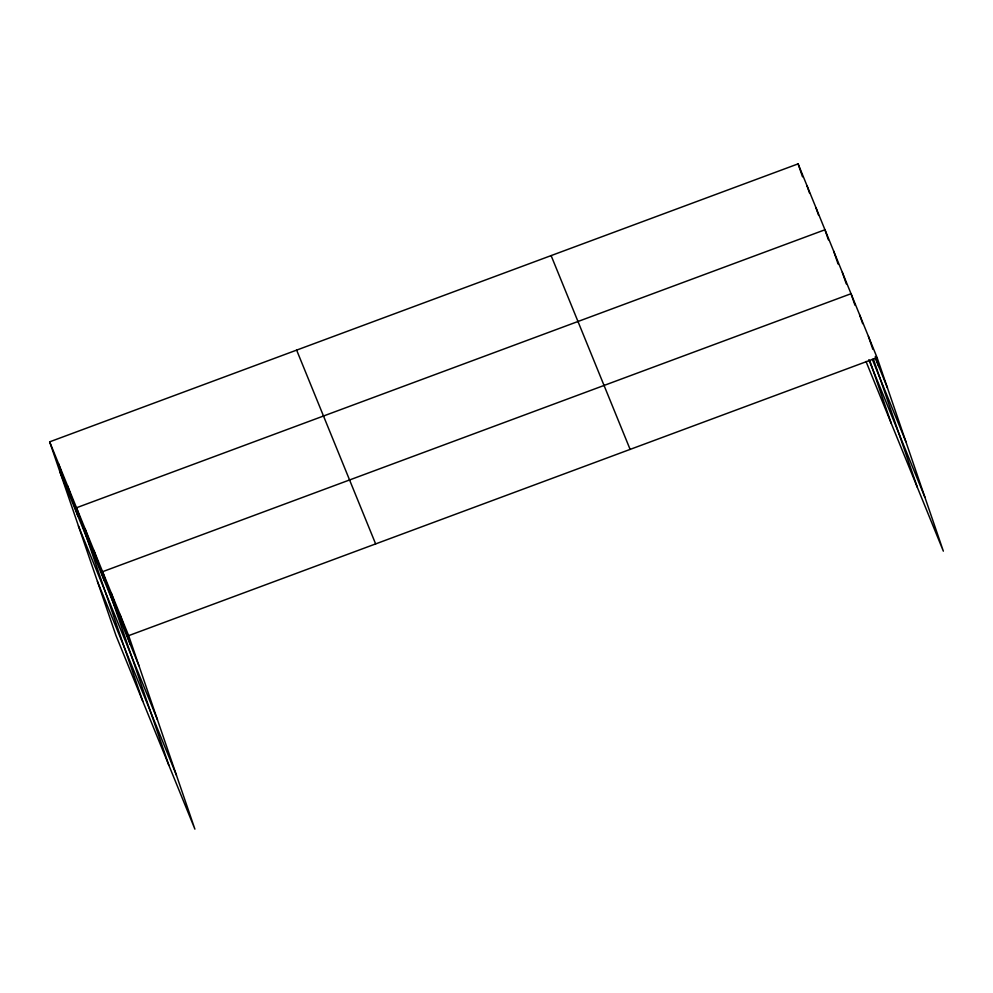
<?xml version="1.0" encoding="UTF-8"?>
<svg xmlns="http://www.w3.org/2000/svg" width="993" height="993" viewBox="0 0 993 993"><rect width="100%" height="100%" fill="white"/><g stroke="black" fill="none" stroke-linecap="round" stroke-linejoin="round"><path stroke-width="1.49" d="M49.65 441.848L128.656 635.644L194.901 829.13L115.896 635.334L49.65 441.848L798.099 163.87L877.104 357.666L943.35 551.152L866.02 361.477M128.656 635.644L877.104 357.666M875.255 357.964L887.432 387.804M872.276 359.28L905.877 441.711M868.838 359.727L924.893 497.245M551.115 255.598L630.121 449.407M296.634 350.119L375.639 543.916M59.965 471.985L138.97 665.794M78.422 525.893L157.428 719.689M97.438 581.426L176.444 775.223M868.416 336.354L872.835 349.263M875.292 356.45L878.731 366.491M859.727 315.029L862.669 323.644M854.961 305.199L851.038 293.717L102.589 571.695L168.822 765.181M873.492 359.317L917.284 487.191M842.349 272.392L846.272 283.874M833.648 251.08L838.08 264.001M828.398 239.809L824.96 229.768L76.511 507.746L142.756 701.219M869.744 360.571L891.205 423.241M816.01 207.798L818.468 214.972M807.048 185.84L809.506 193.014M798.099 163.87L802.518 176.791M119.967 614.332L130.282 644.469M111.278 593.007L121.593 623.157M93.888 550.383L104.215 580.52M85.199 529.058L95.527 559.196M67.561 485.776L77.876 515.913M58.599 463.818L68.927 493.955"/></g></svg>
